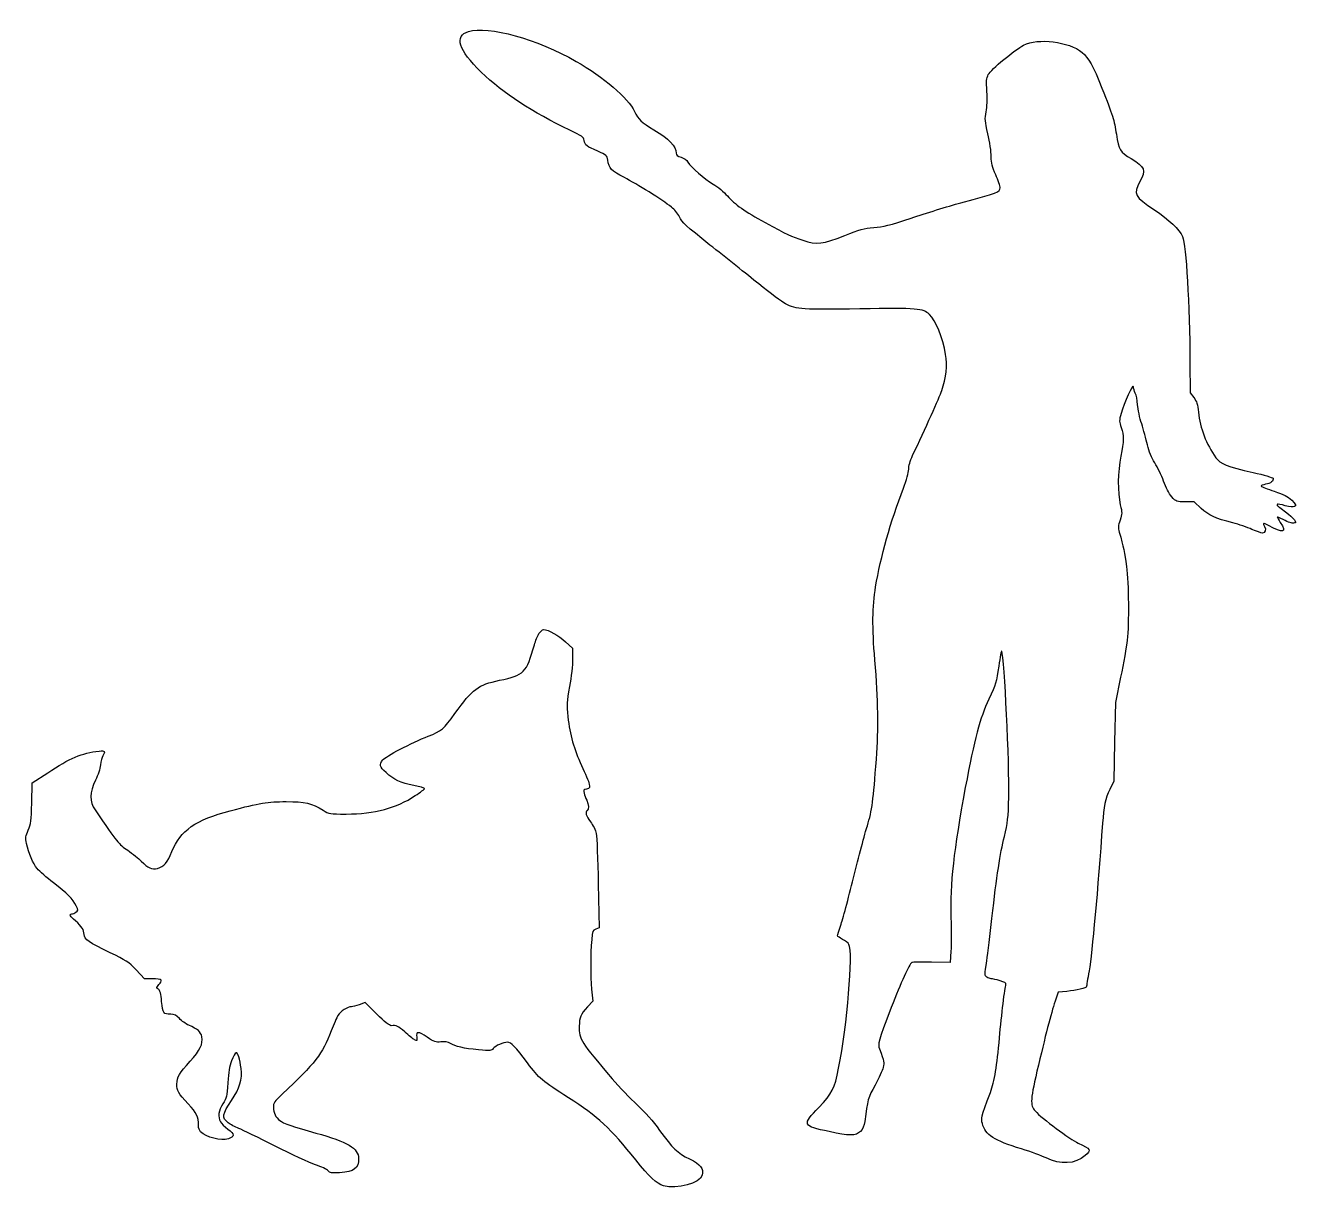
# Model space of a CAD drawing. Header units: centimetres. Extents: x -17.6 to 17.7, y -16.1 to 16.2.
import ezdxf

# ---------------------------------------------------------------- set-up
doc = ezdxf.new("R2010")
doc.units = ezdxf.units.CM
doc.header["$MEASUREMENT"] = 0
doc.layers.add('Layer 1', color=7, linetype='Continuous')

msp = doc.modelspace()

# ---------------------------------------------------------------- linework, layer by layer
at = {"layer": 'Layer 1'}
for points, knots in [([(-5.34106, 16.03375), (-5.74675, 15.91028), (-5.62328, 15.51517), (-4.98828, 14.90133), (-4.98828, 14.90133), (-4.37445, 14.31219), (-3.56659, 13.78302), (-2.52942, 13.28914), (-2.52942, 13.28914), (-2.19075, 13.13039), (-2.14842, 13.09864), (-2.13078, 13.00339), (-2.13078, 13.00339), (-2.10256, 12.86581), (-2.06375, 12.83758), (-1.75331, 12.70353), (-1.75331, 12.70353), (-1.51342, 12.5977), (-1.49931, 12.58711), (-1.47814, 12.46011), (-1.47814, 12.46011), (-1.43933, 12.22375), (-1.38289, 12.16378), (-1.01247, 11.97328), (-1.01247, 11.97328), (-0.66675, 11.79336), (0.0247, 11.35945), (0.29634, 11.15131), (0.29634, 11.15131), (0.37042, 11.09487), (0.4692, 10.97139), (0.51153, 10.87967), (0.51153, 10.87967), (0.57856, 10.7315), (0.69145, 10.6292), (1.36172, 10.10003), (1.36172, 10.10003), (1.78505, 9.76489), (2.39536, 9.27806), (2.71639, 9.017), (2.71639, 9.017), (3.03742, 8.75947), (3.36903, 8.51253), (3.45722, 8.46667), (3.45722, 8.46667), (3.76766, 8.30792), (3.92994, 8.29734), (5.52097, 8.32556), (5.52097, 8.32556), (7.13669, 8.35025), (7.2778, 8.33967), (7.45419, 8.17387), (7.45419, 8.17387), (7.63763, 8.00101), (7.82461, 7.53887), (7.90575, 7.05909), (7.90575, 7.05909), (7.95514, 6.75923), (7.91986, 6.41703), (7.79639, 6.05367), (7.79639, 6.05367), (7.73642, 5.87375), (7.33778, 4.98475), (6.98853, 4.25098), (6.98853, 4.25098), (6.91797, 4.10281), (6.87917, 3.96523), (6.87917, 3.86998), (6.87917, 3.86998), (6.87917, 3.77473), (6.82273, 3.57012), (6.73453, 3.34081), (6.73453, 3.34081), (6.37822, 2.41653), (6.09953, 1.43228), (5.96195, 0.60325), (5.96195, 0.60325), (5.87023, 0.04939), (5.86317, -0.51153), (5.94078, -1.42875), (5.94078, -1.42875), (6.03603, -2.56822), (6.04661, -3.30553), (5.98311, -4.18042), (5.98311, -4.18042), (5.89844, -5.334), (5.86317, -5.59859), (5.73264, -6.0325), (5.73264, -6.0325), (5.66561, -6.24769), (5.49275, -6.90033), (5.34811, -7.47889), (5.34811, -7.47889), (5.20347, -8.06097), (5.04472, -8.65364), (4.9918, -8.79828), (4.9918, -8.79828), (4.94241, -8.94292), (4.90361, -9.07345), (4.90361, -9.09109), (4.90361, -9.09109), (4.90361, -9.1052), (4.96711, -9.15106), (5.04472, -9.18987), (5.04472, -9.18987), (5.1188, -9.22868), (5.19994, -9.29218), (5.22111, -9.32745), (5.22111, -9.32745), (5.34105, -9.55323), (5.17172, -11.58876), (4.93536, -12.76351), (4.93536, -12.76351), (4.81894, -13.34559), (4.75897, -13.46554), (4.38503, -13.85712), (4.38503, -13.85712), (3.91584, -14.34395), (3.92995, -14.37218), (4.67078, -14.53093), (4.67078, -14.53093), (5.2317, -14.6544), (5.40809, -14.65087), (5.53861, -14.52387), (5.53861, -14.52387), (5.60917, -14.44979), (5.64444, -14.3757), (5.65855, -14.2487), (5.65855, -14.2487), (5.73616, -13.64545), (5.7538, -13.58548), (5.9443, -13.23623), (5.9443, -13.23623), (6.05013, -13.04926), (6.15244, -12.82701), (6.17008, -12.74587), (6.17008, -12.74587), (6.20536, -12.60123), (6.20183, -12.59065), (6.06777, -12.23434), (6.06777, -12.23434), (6.01838, -12.09323), (6.03249, -12.04031), (6.39585, -11.08428), (6.39585, -11.08428), (6.66043, -10.39284), (6.89679, -9.87778), (6.96735, -9.83192), (6.96735, -9.83192), (6.98499, -9.81781), (7.23546, -9.81428), (7.51768, -9.82134), (7.51768, -9.82134), (7.51768, -9.82134), (8.03274, -9.83192), (8.03274, -9.83192), (8.03274, -9.83192), (8.03274, -9.83192), (8.05391, -9.52148), (8.05391, -9.52148), (8.05391, -9.52148), (8.06449, -9.35215), (8.06449, -8.93234), (8.05391, -8.59367), (8.05391, -8.59367), (8.02569, -7.6447), (8.12799, -6.71689), (8.45255, -4.97417), (8.45255, -4.97417), (8.70655, -3.61598), (8.85824, -3.03742), (9.10519, -2.51884), (9.10519, -2.51884), (9.30275, -2.09903), (9.32038, -2.04259), (9.38036, -1.60162), (9.38036, -1.60162), (9.41564, -1.34056), (9.45444, -1.15359), (9.46503, -1.18181), (9.46503, -1.18181), (9.53911, -1.36525), (9.68022, -4.3427), (9.65906, -5.23523), (9.65906, -5.23523), (9.64495, -5.81379), (9.62731, -5.94431), (9.53559, -6.33237), (9.53559, -6.33237), (9.41917, -6.81215), (9.32745, -7.40481), (9.18987, -8.60779), (9.18987, -8.60779), (9.14048, -9.03465), (9.07698, -9.56382), (9.04523, -9.78607), (9.04523, -9.78607), (8.98879, -10.17413), (8.98879, -10.19176), (9.05229, -10.23763), (9.05229, -10.23763), (9.08757, -10.26232), (9.14048, -10.28349), (9.17223, -10.28349), (9.17223, -10.28349), (9.20398, -10.28349), (9.31334, -10.30818), (9.41565, -10.33993), (9.41565, -10.33993), (9.54265, -10.37521), (9.59557, -10.40696), (9.58146, -10.44224), (9.58146, -10.44224), (9.54971, -10.53043), (9.45799, -11.28185), (9.40154, -11.92391), (9.40154, -11.92391), (9.33451, -12.7106), (9.26396, -13.12335), (9.14754, -13.44085), (9.14754, -13.44085), (8.88648, -14.16052), (8.88648, -14.15699), (8.92529, -14.30516), (8.92529, -14.30516), (9.00996, -14.62619), (9.24632, -14.77788), (10.01537, -15.01072), (10.01537, -15.01072), (10.27643, -15.09186), (10.57981, -15.20122), (10.6927, -15.26119), (10.6927, -15.26119), (11.08781, -15.45875), (11.50409, -15.43405), (11.78278, -15.19769), (11.78278, -15.19769), (11.95917, -15.046), (11.94153, -15.01072), (11.58522, -14.84844), (11.58522, -14.84844), (11.35591, -14.74613), (10.5798, -14.16405), (10.39283, -13.95591), (10.39283, -13.95591), (10.24466, -13.79363), (10.25525, -13.64547), (10.48102, -12.68238), (10.48102, -12.68238), (10.71033, -11.71577), (10.85849, -11.15838), (10.96433, -10.84794), (10.96433, -10.84794), (10.96433, -10.84794), (11.03136, -10.65391), (11.03136, -10.65391), (11.03136, -10.65391), (11.03136, -10.65391), (11.27478, -10.63274), (11.27478, -10.63274), (11.27478, -10.63274), (11.52172, -10.60805), (11.81806, -10.53749), (11.81806, -10.49868), (11.81806, -10.49868), (11.81806, -10.4881), (11.84981, -10.29054), (11.88862, -10.06476), (11.88862, -10.06476), (11.97329, -9.5497), (12.13204, -7.79287), (12.26256, -5.96195), (12.26256, -5.96195), (12.29431, -5.51392), (12.3437, -5.27403), (12.46364, -5.02709), (12.46364, -5.02709), (12.46364, -5.02709), (12.57653, -4.79778), (12.57653, -4.79778), (12.57653, -4.79778), (12.57653, -4.79778), (12.5977, -3.70417), (12.5977, -3.70417), (12.5977, -3.70417), (12.5977, -3.70417), (12.61887, -2.61056), (12.61887, -2.61056), (12.61887, -2.61056), (12.61887, -2.61056), (12.76351, -1.905), (12.76351, -1.905), (12.76351, -1.905), (12.84465, -1.51694), (12.92579, -1.05481), (12.94695, -0.88194), (12.94695, -0.88194), (12.99987, -0.40569), (12.98928, 0.69145), (12.92931, 1.17123), (12.92931, 1.17123), (12.87992, 1.55576), (12.84464, 1.71804), (12.72823, 2.12373), (12.72823, 2.12373), (12.69295, 2.2472), (12.69648, 2.30012), (12.7494, 2.45887), (12.7494, 2.45887), (12.80937, 2.63526), (12.80937, 2.65995), (12.75646, 2.88573), (12.75646, 2.88573), (12.67532, 3.2244), (12.68238, 3.80648), (12.77057, 4.23334), (12.77057, 4.23334), (12.85876, 4.65315), (12.85876, 4.80837), (12.78115, 5.03062), (12.78115, 5.03062), (12.72118, 5.1929), (12.72118, 5.21759), (12.77762, 5.4222), (12.77762, 5.4222), (12.8517, 5.70089), (13.11981, 6.27592), (13.11981, 6.16303), (13.11981, 6.16303), (13.12334, 6.11717), (13.1445, 6.03956), (13.17273, 5.98664), (13.17273, 5.98664), (13.19742, 5.93372), (13.22917, 5.78908), (13.23623, 5.66208), (13.23623, 5.66208), (13.24681, 5.53508), (13.2962, 5.29519), (13.34912, 5.13291), (13.34912, 5.13291), (13.39851, 4.9671), (13.46906, 4.70605), (13.50787, 4.5473), (13.50787, 4.5473), (13.55373, 4.3568), (13.62076, 4.19099), (13.71601, 4.04636), (13.71601, 4.04636), (13.79362, 3.92642), (13.89945, 3.70064), (13.9559, 3.54189), (13.9559, 3.54189), (14.0194, 3.35845), (14.10054, 3.20322), (14.18521, 3.10797), (14.18521, 3.10797), (14.31221, 2.96333), (14.31574, 2.96333), (14.56268, 2.96333), (14.56268, 2.96333), (14.56268, 2.96333), (14.80962, 2.96333), (14.80962, 2.96333), (14.80962, 2.96333), (14.80962, 2.96333), (15.00012, 2.78341), (15.00012, 2.78341), (15.00012, 2.78341), (15.20473, 2.58938), (15.38818, 2.50472), (15.88206, 2.38124), (15.88206, 2.38124), (16.04434, 2.33891), (16.2807, 2.25777), (16.41123, 2.20132), (16.41123, 2.20132), (16.53823, 2.14488), (16.67229, 2.09901), (16.70051, 2.09901), (16.70051, 2.09901), (16.78165, 2.09901), (16.8134, 2.20132), (16.76048, 2.28245), (16.76048, 2.28245), (16.69698, 2.38123), (16.7252, 2.38828), (16.86631, 2.31067), (16.86631, 2.31067), (17.272, 2.07431), (17.39548, 2.10606), (17.19792, 2.39534), (17.19792, 2.39534), (17.14853, 2.4659), (17.10973, 2.53292), (17.10973, 2.54351), (17.10973, 2.54351), (17.10973, 2.55057), (17.18381, 2.51882), (17.27906, 2.47295), (17.27906, 2.47295), (17.44134, 2.38828), (17.50484, 2.36712), (17.59656, 2.3777), (17.59656, 2.3777), (17.6777, 2.38476), (17.57892, 2.51176), (17.34609, 2.68462), (17.34609, 2.68462), (17.22615, 2.77634), (17.12031, 2.85748), (17.11326, 2.86454), (17.11326, 2.86454), (17.1062, 2.8716), (17.1062, 2.88571), (17.11679, 2.89629), (17.11679, 2.89629), (17.12737, 2.90687), (17.22615, 2.88923), (17.33551, 2.85748), (17.33551, 2.85748), (17.46957, 2.81867), (17.5507, 2.81162), (17.59304, 2.83279), (17.59304, 2.83279), (17.64596, 2.86454), (17.6389, 2.88571), (17.51543, 3.00918), (17.51543, 3.00918), (17.40254, 3.11854), (17.30024, 3.17146), (17.03212, 3.25965), (17.03212, 3.25965), (16.84162, 3.32315), (16.67934, 3.38665), (16.66876, 3.40429), (16.66876, 3.40429), (16.6617, 3.4184), (16.71462, 3.43957), (16.7887, 3.45368), (16.7887, 3.45368), (16.92981, 3.47485), (17.02153, 3.54893), (16.99684, 3.61949), (16.99684, 3.61949), (16.98978, 3.64418), (16.73931, 3.71474), (16.44298, 3.78177), (16.44298, 3.78177), (15.70567, 3.94758), (15.5434, 4.01108), (15.40934, 4.19099), (15.40934, 4.19099), (15.14476, 4.55788), (14.96837, 5.02002), (14.92603, 5.45746), (14.92603, 5.45746), (14.90134, 5.67971), (14.88017, 5.75379), (14.7955, 5.86315), (14.7955, 5.86315), (14.7955, 5.86315), (14.69672, 5.99368), (14.69672, 5.99368), (14.69672, 5.99368), (14.69672, 5.99368), (14.68966, 6.82624), (14.68966, 6.82624), (14.68966, 6.82624), (14.6826, 8.44902), (14.58383, 10.09296), (14.48152, 10.33638), (14.48152, 10.33638), (14.40038, 10.53041), (14.10758, 10.8091), (13.70541, 11.07369), (13.70541, 11.07369), (13.14449, 11.44411), (13.10569, 11.51819), (13.29972, 11.86038), (13.29972, 11.86038), (13.47611, 12.17435), (13.4373, 12.27666), (13.0563, 12.49891), (13.0563, 12.49891), (12.74586, 12.67883), (12.71058, 12.7388), (12.64708, 13.17624), (12.64708, 13.17624), (12.58711, 13.5643), (12.54125, 13.70893), (12.24491, 14.46035), (12.24491, 14.46035), (12.00502, 15.06713), (11.86744, 15.31054), (11.6981, 15.45166), (11.6981, 15.45166), (11.32768, 15.75152), (10.47043, 15.85735), (10.07179, 15.65274), (10.07179, 15.65274), (9.83543, 15.5328), (9.1581, 14.96835), (9.09107, 14.8343), (9.09107, 14.8343), (9.03815, 14.72847), (9.0311, 14.65791), (9.05226, 14.36511), (9.05226, 14.36511), (9.06637, 14.14639), (9.05932, 13.94178), (9.03109, 13.80067), (9.03109, 13.80067), (8.99228, 13.59959), (8.99581, 13.54667), (9.08048, 13.18684), (9.08048, 13.18684), (9.12987, 12.97165), (9.1722, 12.6859), (9.1722, 12.55537), (9.1722, 12.55537), (9.1722, 12.36134), (9.19337, 12.27315), (9.29567, 12.04737), (9.29567, 12.04737), (9.3627, 11.89568), (9.41914, 11.7334), (9.41914, 11.68401), (9.41914, 11.68401), (9.41914, 11.57818), (9.35564, 11.55348), (8.32553, 11.27126), (8.32553, 11.27126), (7.9657, 11.17248), (7.34834, 10.98198), (6.9497, 10.84793), (6.9497, 10.84793), (6.36056, 10.65037), (6.16653, 10.60099), (5.90901, 10.58335), (5.90901, 10.58335), (5.6409, 10.56218), (5.51743, 10.53043), (5.10468, 10.36463), (5.10468, 10.36463), (4.48379, 10.11769), (4.3321, 10.10005), (3.94404, 10.23057), (3.94404, 10.23057), (3.61243, 10.33993), (3.5066, 10.38932), (2.89276, 10.72446), (2.89276, 10.72446), (2.32832, 11.03138), (2.05668, 11.2254), (1.84501, 11.46529), (1.84501, 11.46529), (1.75329, 11.57112), (1.57337, 11.71929), (1.4499, 11.78985), (1.4499, 11.78985), (1.19943, 11.93802), (0.84312, 12.24846), (0.7514, 12.40016), (0.7514, 12.40016), (0.71612, 12.46013), (0.64204, 12.51305), (0.5609, 12.53774), (0.5609, 12.53774), (0.45859, 12.56949), (0.42332, 12.59771), (0.42332, 12.65063), (0.42332, 12.65063), (0.42332, 12.84113), (0.21871, 13.05985), (-0.19404, 13.29974), (-0.19404, 13.29974), (-0.55387, 13.50788), (-0.6209, 13.57491), (-0.73379, 13.81127), (-0.73379, 13.81127), (-0.90312, 14.17463), (-1.60162, 14.77435), (-2.35304, 15.20121), (-2.35304, 15.20121), (-3.43607, 15.8221), (-4.78721, 16.19957), (-5.34107, 16.03377), (-5.34107, 16.03377), (-5.34107, 16.03377), (-5.34106, 16.03375), (-5.34106, 16.03375)], [0, 0, 0, 0, 0.00671141, 0.00671141, 0.00671141, 0.00671141, 0.01342282, 0.01342282, 0.01342282, 0.01342282, 0.02013423, 0.02013423, 0.02013423, 0.02013423, 0.02684564, 0.02684564, 0.02684564, 0.02684564, 0.03355705, 0.03355705, 0.03355705, 0.03355705, 0.04026846, 0.04026846, 0.04026846, 0.04026846, 0.04697987, 0.04697987, 0.04697987, 0.04697987, 0.05369128, 0.05369128, 0.05369128, 0.05369128, 0.06040268, 0.06040268, 0.06040268, 0.06040268, 0.06711409, 0.06711409, 0.06711409, 0.06711409, 0.0738255, 0.0738255, 0.0738255, 0.0738255, 0.08053691, 0.08053691, 0.08053691, 0.08053691, 0.08724832, 0.08724832, 0.08724832, 0.08724832, 0.09395973, 0.09395973, 0.09395973, 0.09395973, 0.10067114, 0.10067114, 0.10067114, 0.10067114, 0.10738255, 0.10738255, 0.10738255, 0.10738255, 0.11409396, 0.11409396, 0.11409396, 0.11409396, 0.12080537, 0.12080537, 0.12080537, 0.12080537, 0.12751678, 0.12751678, 0.12751678, 0.12751678, 0.13422819, 0.13422819, 0.13422819, 0.13422819, 0.1409396, 0.1409396, 0.1409396, 0.1409396, 0.14765101, 0.14765101, 0.14765101, 0.14765101, 0.15436242, 0.15436242, 0.15436242, 0.15436242, 0.16107383, 0.16107383, 0.16107383, 0.16107383, 0.16778523, 0.16778523, 0.16778523, 0.16778523, 0.17449664, 0.17449664, 0.17449664, 0.17449664, 0.18120805, 0.18120805, 0.18120805, 0.18120805, 0.18791946, 0.18791946, 0.18791946, 0.18791946, 0.19463087, 0.19463087, 0.19463087, 0.19463087, 0.20134228, 0.20134228, 0.20134228, 0.20134228, 0.20805369, 0.20805369, 0.20805369, 0.20805369, 0.2147651, 0.2147651, 0.2147651, 0.2147651, 0.22147651, 0.22147651, 0.22147651, 0.22147651, 0.22818792, 0.22818792, 0.22818792, 0.22818792, 0.23489933, 0.23489933, 0.23489933, 0.23489933, 0.24161074, 0.24161074, 0.24161074, 0.24161074, 0.24832215, 0.24832215, 0.24832215, 0.24832215, 0.25503356, 0.25503356, 0.25503356, 0.25503356, 0.26174497, 0.26174497, 0.26174497, 0.26174497, 0.26845638, 0.26845638, 0.26845638, 0.26845638, 0.27516779, 0.27516779, 0.27516779, 0.27516779, 0.28187919, 0.28187919, 0.28187919, 0.28187919, 0.2885906, 0.2885906, 0.2885906, 0.2885906, 0.29530201, 0.29530201, 0.29530201, 0.29530201, 0.30201342, 0.30201342, 0.30201342, 0.30201342, 0.30872483, 0.30872483, 0.30872483, 0.30872483, 0.31543624, 0.31543624, 0.31543624, 0.31543624, 0.32214765, 0.32214765, 0.32214765, 0.32214765, 0.32885906, 0.32885906, 0.32885906, 0.32885906, 0.33557047, 0.33557047, 0.33557047, 0.33557047, 0.34228188, 0.34228188, 0.34228188, 0.34228188, 0.34899329, 0.34899329, 0.34899329, 0.34899329, 0.3557047, 0.3557047, 0.3557047, 0.3557047, 0.36241611, 0.36241611, 0.36241611, 0.36241611, 0.36912752, 0.36912752, 0.36912752, 0.36912752, 0.37583893, 0.37583893, 0.37583893, 0.37583893, 0.38255034, 0.38255034, 0.38255034, 0.38255034, 0.38926174, 0.38926174, 0.38926174, 0.38926174, 0.39597315, 0.39597315, 0.39597315, 0.39597315, 0.40268456, 0.40268456, 0.40268456, 0.40268456, 0.40939597, 0.40939597, 0.40939597, 0.40939597, 0.41610738, 0.41610738, 0.41610738, 0.41610738, 0.42281879, 0.42281879, 0.42281879, 0.42281879, 0.4295302, 0.4295302, 0.4295302, 0.4295302, 0.43624161, 0.43624161, 0.43624161, 0.43624161, 0.44295302, 0.44295302, 0.44295302, 0.44295302, 0.44966443, 0.44966443, 0.44966443, 0.44966443, 0.45637584, 0.45637584, 0.45637584, 0.45637584, 0.46308725, 0.46308725, 0.46308725, 0.46308725, 0.46979866, 0.46979866, 0.46979866, 0.46979866, 0.47651007, 0.47651007, 0.47651007, 0.47651007, 0.48322148, 0.48322148, 0.48322148, 0.48322148, 0.48993289, 0.48993289, 0.48993289, 0.48993289, 0.4966443, 0.4966443, 0.4966443, 0.4966443, 0.5033557, 0.5033557, 0.5033557, 0.5033557, 0.51006711, 0.51006711, 0.51006711, 0.51006711, 0.51677852, 0.51677852, 0.51677852, 0.51677852, 0.52348993, 0.52348993, 0.52348993, 0.52348993, 0.53020134, 0.53020134, 0.53020134, 0.53020134, 0.53691275, 0.53691275, 0.53691275, 0.53691275, 0.54362416, 0.54362416, 0.54362416, 0.54362416, 0.55033557, 0.55033557, 0.55033557, 0.55033557, 0.55704698, 0.55704698, 0.55704698, 0.55704698, 0.56375839, 0.56375839, 0.56375839, 0.56375839, 0.5704698, 0.5704698, 0.5704698, 0.5704698, 0.57718121, 0.57718121, 0.57718121, 0.57718121, 0.58389262, 0.58389262, 0.58389262, 0.58389262, 0.59060403, 0.59060403, 0.59060403, 0.59060403, 0.59731544, 0.59731544, 0.59731544, 0.59731544, 0.60402685, 0.60402685, 0.60402685, 0.60402685, 0.61073826, 0.61073826, 0.61073826, 0.61073826, 0.61744966, 0.61744966, 0.61744966, 0.61744966, 0.62416107, 0.62416107, 0.62416107, 0.62416107, 0.63087248, 0.63087248, 0.63087248, 0.63087248, 0.63758389, 0.63758389, 0.63758389, 0.63758389, 0.6442953, 0.6442953, 0.6442953, 0.6442953, 0.65100671, 0.65100671, 0.65100671, 0.65100671, 0.65771812, 0.65771812, 0.65771812, 0.65771812, 0.66442953, 0.66442953, 0.66442953, 0.66442953, 0.67114094, 0.67114094, 0.67114094, 0.67114094, 0.67785235, 0.67785235, 0.67785235, 0.67785235, 0.68456376, 0.68456376, 0.68456376, 0.68456376, 0.69127517, 0.69127517, 0.69127517, 0.69127517, 0.69798658, 0.69798658, 0.69798658, 0.69798658, 0.70469799, 0.70469799, 0.70469799, 0.70469799, 0.7114094, 0.7114094, 0.7114094, 0.7114094, 0.71812081, 0.71812081, 0.71812081, 0.71812081, 0.72483221, 0.72483221, 0.72483221, 0.72483221, 0.73154362, 0.73154362, 0.73154362, 0.73154362, 0.73825503, 0.73825503, 0.73825503, 0.73825503, 0.74496644, 0.74496644, 0.74496644, 0.74496644, 0.75167785, 0.75167785, 0.75167785, 0.75167785, 0.75838926, 0.75838926, 0.75838926, 0.75838926, 0.76510067, 0.76510067, 0.76510067, 0.76510067, 0.77181208, 0.77181208, 0.77181208, 0.77181208, 0.77852349, 0.77852349, 0.77852349, 0.77852349, 0.7852349, 0.7852349, 0.7852349, 0.7852349, 0.79194631, 0.79194631, 0.79194631, 0.79194631, 0.79865772, 0.79865772, 0.79865772, 0.79865772, 0.80536913, 0.80536913, 0.80536913, 0.80536913, 0.81208054, 0.81208054, 0.81208054, 0.81208054, 0.81879195, 0.81879195, 0.81879195, 0.81879195, 0.82550336, 0.82550336, 0.82550336, 0.82550336, 0.83221477, 0.83221477, 0.83221477, 0.83221477, 0.83892617, 0.83892617, 0.83892617, 0.83892617, 0.84563758, 0.84563758, 0.84563758, 0.84563758, 0.85234899, 0.85234899, 0.85234899, 0.85234899, 0.8590604, 0.8590604, 0.8590604, 0.8590604, 0.86577181, 0.86577181, 0.86577181, 0.86577181, 0.87248322, 0.87248322, 0.87248322, 0.87248322, 0.87919463, 0.87919463, 0.87919463, 0.87919463, 0.88590604, 0.88590604, 0.88590604, 0.88590604, 0.89261745, 0.89261745, 0.89261745, 0.89261745, 0.89932886, 0.89932886, 0.89932886, 0.89932886, 0.90604027, 0.90604027, 0.90604027, 0.90604027, 0.91275168, 0.91275168, 0.91275168, 0.91275168, 0.91946309, 0.91946309, 0.91946309, 0.91946309, 0.9261745, 0.9261745, 0.9261745, 0.9261745, 0.93288591, 0.93288591, 0.93288591, 0.93288591, 0.93959732, 0.93959732, 0.93959732, 0.93959732, 0.94630872, 0.94630872, 0.94630872, 0.94630872, 0.95302013, 0.95302013, 0.95302013, 0.95302013, 0.95973154, 0.95973154, 0.95973154, 0.95973154, 0.96644295, 0.96644295, 0.96644295, 0.96644295, 0.97315436, 0.97315436, 0.97315436, 0.97315436, 0.97986577, 0.97986577, 0.97986577, 0.97986577, 0.98657718, 0.98657718, 0.98657718, 0.98657718, 1, 1, 1, 1]), ([(-3.38667, -0.69497), (-3.42548, -0.75847), (-3.48192, -0.89958), (-3.51367, -1.00541), (-3.51367, -1.00541), (-3.73592, -1.78858), (-3.79589, -1.84855), (-4.48028, -1.99319), (-4.48028, -1.99319), (-5.08706, -2.12019), (-5.22464, -2.22602), (-5.72206, -2.91747), (-5.72206, -2.91747), (-6.02545, -3.34433), (-6.09248, -3.40078), (-6.45937, -3.54541), (-6.45937, -3.54541), (-6.92856, -3.72885), (-7.64823, -4.10633), (-7.72584, -4.2051), (-7.72584, -4.2051), (-7.82815, -4.33563), (-7.81403, -4.38854), (-7.63412, -4.55435), (-7.63412, -4.55435), (-7.42245, -4.75191), (-7.2249, -4.84716), (-6.86154, -4.91771), (-6.86154, -4.91771), (-6.69573, -4.94946), (-6.56168, -4.98474), (-6.56168, -4.99885), (-6.56168, -4.99885), (-6.56168, -5.01296), (-6.6781, -5.10116), (-6.82274, -5.19641), (-6.82274, -5.19641), (-7.34485, -5.54566), (-7.94457, -5.70441), (-8.74185, -5.70794), (-8.74185, -5.70794), (-9.20046, -5.70794), (-9.21104, -5.70441), (-9.38038, -5.60211), (-9.38038, -5.60211), (-9.69435, -5.40455), (-9.88132, -5.36222), (-10.40696, -5.36222), (-10.40696, -5.36222), (-10.92202, -5.36222), (-11.13368, -5.3975), (-11.95918, -5.61622), (-11.95918, -5.61622), (-12.91521, -5.86669), (-13.3456, -6.16655), (-13.57843, -6.74864), (-13.57843, -6.74864), (-13.70543, -7.06261), (-13.79362, -7.16492), (-13.9806, -7.21783), (-13.9806, -7.21783), (-14.13582, -7.26016), (-14.24518, -7.21077), (-14.42863, -7.02027), (-14.42863, -7.02027), (-14.49566, -6.94971), (-14.66499, -6.81213), (-14.8061, -6.71335), (-14.8061, -6.71335), (-15.06363, -6.53696), (-15.07774, -6.51932), (-15.71274, -5.59152), (-15.71274, -5.59152), (-15.87149, -5.36221), (-15.86796, -5.10116), (-15.70216, -4.76602), (-15.70216, -4.76602), (-15.6316, -4.62491), (-15.57516, -4.45205), (-15.56458, -4.34269), (-15.56458, -4.34269), (-15.554, -4.24391), (-15.52577, -4.13102), (-15.50108, -4.09222), (-15.50108, -4.09222), (-15.41641, -3.97228), (-15.44111, -3.94053), (-15.59986, -3.95816), (-15.59986, -3.95816), (-16.08317, -4.0146), (-16.41125, -4.15219), (-17.02508, -4.56141), (-17.02508, -4.56141), (-17.02508, -4.56141), (-17.45547, -4.84363), (-17.45547, -4.84363), (-17.45547, -4.84363), (-17.45547, -4.84363), (-17.46958, -5.40455), (-17.46958, -5.40455), (-17.46958, -5.40455), (-17.48016, -5.89844), (-17.49427, -5.98311), (-17.56836, -6.15244), (-17.56836, -6.15244), (-17.64244, -6.32177), (-17.64597, -6.36058), (-17.61422, -6.52286), (-17.61422, -6.52286), (-17.55425, -6.80508), (-17.43783, -7.08025), (-17.31789, -7.22489), (-17.31789, -7.22489), (-17.25792, -7.29897), (-17.05331, -7.47536), (-16.86633, -7.61647), (-16.86633, -7.61647), (-16.49591, -7.89869), (-16.32658, -8.07155), (-16.23486, -8.26205), (-16.23486, -8.26205), (-16.17842, -8.37847), (-16.17842, -8.38905), (-16.24544, -8.43491), (-16.24544, -8.43491), (-16.28072, -8.46313), (-16.33363, -8.4843), (-16.35833, -8.4843), (-16.35833, -8.4843), (-16.43947, -8.4843), (-16.40772, -8.5478), (-16.25602, -8.67833), (-16.25602, -8.67833), (-16.07963, -8.8265), (-16.01966, -8.92527), (-16.01613, -9.0558), (-16.01613, -9.0558), (-16.01613, -9.18633), (-15.87855, -9.28158), (-15.29646, -9.56027), (-15.29646, -9.56027), (-14.85549, -9.76841), (-14.78493, -9.81427), (-14.57327, -10.03652), (-14.57327, -10.03652), (-14.57327, -10.03652), (-14.34044, -10.28346), (-14.34044, -10.28346), (-14.34044, -10.28346), (-14.34044, -10.28346), (-14.12172, -10.28346), (-14.12172, -10.28346), (-14.12172, -10.28346), (-14.00178, -10.28346), (-13.89241, -10.3011), (-13.88183, -10.32227), (-13.88183, -10.32227), (-13.86772, -10.34344), (-13.89241, -10.39635), (-13.93827, -10.44574), (-13.93827, -10.44574), (-14.01588, -10.52688), (-14.01588, -10.53393), (-13.95238, -10.57627), (-13.95238, -10.57627), (-13.90652, -10.61155), (-13.88535, -10.69621), (-13.86419, -10.91494), (-13.86419, -10.91494), (-13.83597, -11.2395), (-13.8148, -11.27125), (-13.61019, -11.27125), (-13.61019, -11.27125), (-13.50436, -11.27125), (-13.45497, -11.29594), (-13.3703, -11.39119), (-13.3703, -11.39119), (-13.31033, -11.45469), (-13.19391, -11.53936), (-13.11277, -11.57463), (-13.11277, -11.57463), (-12.85877, -11.68399), (-12.7741, -11.75807), (-12.74941, -11.89213), (-12.74941, -11.89213), (-12.7106, -12.09674), (-12.79527, -12.27313), (-13.07397, -12.57652), (-13.07397, -12.57652), (-13.37736, -12.9046), (-13.44086, -13.01749), (-13.44086, -13.21152), (-13.44086, -13.21152), (-13.44086, -13.40202), (-13.40558, -13.46199), (-13.12336, -13.76185), (-13.12336, -13.76185), (-12.887, -14.01232), (-12.84114, -14.10757), (-12.84114, -14.36157), (-12.84114, -14.36157), (-12.84114, -14.42507), (-12.81645, -14.50268), (-12.7847, -14.53443), (-12.7847, -14.53443), (-12.62595, -14.68965), (-12.2132, -14.79549), (-12.01212, -14.72846), (-12.01212, -14.72846), (-11.8322, -14.66849), (-11.83573, -14.60499), (-12.0227, -14.46035), (-12.0227, -14.46035), (-12.11442, -14.39332), (-12.20614, -14.3016), (-12.23084, -14.25927), (-12.23084, -14.25927), (-12.30845, -14.11816), (-12.28376, -13.94177), (-12.16381, -13.7548), (-12.16381, -13.7548), (-12.05445, -13.59252), (-12.04739, -13.56077), (-12.02623, -13.17624), (-12.02623, -13.17624), (-12.00859, -12.8658), (-11.9839, -12.72116), (-11.9204, -12.56241), (-11.9204, -12.56241), (-11.87454, -12.44599), (-11.81809, -12.34722), (-11.79693, -12.34016), (-11.79693, -12.34016), (-11.7546, -12.32605), (-11.6911, -12.52008), (-11.65582, -12.77408), (-11.65582, -12.77408), (-11.61701, -13.07394), (-11.6911, -13.31736), (-11.92746, -13.66661), (-11.92746, -13.66661), (-12.17793, -14.03703), (-12.19557, -14.14992), (-12.01918, -14.28397), (-12.01918, -14.28397), (-11.95921, -14.32983), (-11.82162, -14.40391), (-11.72285, -14.44272), (-11.72285, -14.44272), (-11.62054, -14.48153), (-11.16546, -14.70378), (-10.71391, -14.93308), (-10.71391, -14.93308), (-10.26235, -15.16591), (-9.75788, -15.39875), (-9.59208, -15.45166), (-9.59208, -15.45166), (-9.4298, -15.50458), (-9.27105, -15.57866), (-9.2393, -15.62099), (-9.2393, -15.62099), (-9.18638, -15.68449), (-9.15463, -15.68802), (-8.9218, -15.67038), (-8.9218, -15.67038), (-8.51258, -15.64216), (-8.39616, -15.55396), (-8.39616, -15.27527), (-8.39616, -15.27527), (-8.39616, -14.99305), (-8.7066, -14.8096), (-9.57797, -14.56971), (-9.57797, -14.56971), (-10.19533, -14.40038), (-10.49519, -14.29807), (-10.58339, -14.22399), (-10.58339, -14.22399), (-10.69628, -14.1358), (-10.75978, -14.00174), (-10.75978, -13.86063), (-10.75978, -13.86063), (-10.75978, -13.72305), (-10.74214, -13.69482), (-10.51989, -13.49021), (-10.51989, -13.49021), (-9.59208, -12.62238), (-9.40158, -12.38249), (-9.15464, -11.73338), (-9.15464, -11.73338), (-9.08761, -11.55346), (-9.00295, -11.35591), (-8.96767, -11.29946), (-8.96767, -11.29946), (-8.9077, -11.19363), (-8.69603, -11.05957), (-8.59373, -11.05957), (-8.59373, -11.05957), (-8.56198, -11.05957), (-8.46673, -11.03488), (-8.37501, -11.00313), (-8.37501, -11.00313), (-8.37501, -11.00313), (-8.21273, -10.94669), (-8.21273, -10.94669), (-8.21273, -10.94669), (-8.21273, -10.94669), (-7.88465, -11.27125), (-7.88465, -11.27125), (-7.88465, -11.27125), (-7.68357, -11.46528), (-7.52834, -11.59228), (-7.48954, -11.58875), (-7.48954, -11.58875), (-7.3449, -11.57111), (-7.29551, -11.59581), (-7.11207, -11.76161), (-7.11207, -11.76161), (-7.00624, -11.85686), (-6.88276, -11.95564), (-6.84043, -11.9768), (-6.84043, -11.9768), (-6.76987, -12.01561), (-6.76635, -12.01208), (-6.78046, -11.90624), (-6.78046, -11.90624), (-6.80515, -11.74043), (-6.73813, -11.74043), (-6.48765, -11.90624), (-6.48765, -11.90624), (-6.29362, -12.0403), (-6.25482, -12.05441), (-6.11371, -12.03677), (-6.11371, -12.03677), (-5.99729, -12.02619), (-5.92321, -12.03677), (-5.84207, -12.08263), (-5.84207, -12.08263), (-5.69743, -12.17082), (-5.48929, -12.21669), (-5.06243, -12.25902), (-5.06243, -12.25902), (-4.73435, -12.29077), (-4.70612, -12.28724), (-4.65674, -12.22374), (-4.65674, -12.22374), (-4.59324, -12.1426), (-4.37805, -12.04735), (-4.2581, -12.04735), (-4.2581, -12.04735), (-4.15932, -12.04735), (-4.04643, -12.16377), (-3.70424, -12.62238), (-3.70424, -12.62238), (-3.38321, -13.0563), (-3.29502, -13.12685), (-2.56477, -13.59252), (-2.56477, -13.59252), (-1.75338, -14.10758), (-1.39002, -14.44271), (-0.69858, -15.3176), (-0.69858, -15.3176), (-0.33522, -15.77268), (-0.11297, -15.98435), (0.06695, -16.03374), (0.06695, -16.03374), (0.44442, -16.13957), (1.08648, -15.96318), (1.14292, -15.73741), (1.14292, -15.73741), (1.18878, -15.55044), (1.10411, -15.44108), (0.7972, -15.28938), (0.7972, -15.28938), (0.44795, -15.11652), (0.32448, -15.0001), (-0.03536, -14.49563), (-0.03536, -14.49563), (-0.22233, -14.23105), (-0.434, -13.99469), (-0.65625, -13.78655), (-0.65625, -13.78655), (-0.84322, -13.61722), (-1.15719, -13.28913), (-1.35475, -13.05983), (-1.35475, -13.05983), (-2.22611, -12.03677), (-2.2755, -11.96269), (-2.26844, -11.60286), (-2.26844, -11.60286), (-2.26491, -11.35592), (-2.23316, -11.2783), (-2.03561, -11.06311), (-2.03561, -11.06311), (-2.03561, -11.06311), (-1.8945, -10.90789), (-1.8945, -10.90789), (-1.8945, -10.90789), (-1.8945, -10.90789), (-1.92625, -10.56922), (-1.92625, -10.56922), (-1.92625, -10.56922), (-1.96153, -10.20233), (-1.958, -9.60614), (-1.92272, -9.19691), (-1.92272, -9.19691), (-1.90155, -8.96408), (-1.89097, -8.93585), (-1.80983, -8.9041), (-1.80983, -8.9041), (-1.80983, -8.9041), (-1.71811, -8.86882), (-1.71811, -8.86882), (-1.71811, -8.86882), (-1.71811, -8.86882), (-1.73928, -7.64468), (-1.73928, -7.64468), (-1.73928, -7.64468), (-1.75339, -6.97087), (-1.77809, -6.34646), (-1.79572, -6.25121), (-1.79572, -6.25121), (-1.81689, -6.15596), (-1.88744, -6.01485), (-1.958, -5.9196), (-1.958, -5.9196), (-2.08147, -5.75732), (-2.11322, -5.65149), (-2.04619, -5.60916), (-2.04619, -5.60916), (-1.9968, -5.57741), (-2.00386, -5.44335), (-2.0603, -5.32341), (-2.0603, -5.32341), (-2.08852, -5.26697), (-2.1238, -5.17877), (-2.13438, -5.12938), (-2.13438, -5.12938), (-2.15555, -5.04824), (-2.14496, -5.03413), (-2.06382, -5.01296), (-2.06382, -5.01296), (-1.97563, -4.99179), (-1.96857, -4.97768), (-1.98974, -4.87538), (-1.98974, -4.87538), (-2.00385, -4.81188), (-2.0991, -4.57905), (-2.20493, -4.3568), (-2.20493, -4.3568), (-2.42012, -3.89466), (-2.52596, -3.52777), (-2.5824, -2.99861), (-2.5824, -2.99861), (-2.62121, -2.66347), (-2.61768, -2.59997), (-2.53654, -2.16253), (-2.53654, -2.16253), (-2.49068, -1.905), (-2.45187, -1.55928), (-2.45187, -1.397), (-2.45187, -1.397), (-2.45187, -1.397), (-2.45187, -1.10419), (-2.45187, -1.10419), (-2.45187, -1.10419), (-2.45187, -1.10419), (-2.6459, -0.92427), (-2.6459, -0.92427), (-2.6459, -0.92427), (-2.8364, -0.75141), (-3.13273, -0.58208), (-3.25621, -0.58208), (-3.25621, -0.58208), (-3.28796, -0.58208), (-3.34793, -0.635), (-3.38674, -0.69497), (-3.38674, -0.69497), (-3.38674, -0.69497), (-3.38667, -0.69497), (-3.38667, -0.69497)], [0, 0, 0, 0, 0.00826446, 0.00826446, 0.00826446, 0.00826446, 0.01652893, 0.01652893, 0.01652893, 0.01652893, 0.02479339, 0.02479339, 0.02479339, 0.02479339, 0.03305785, 0.03305785, 0.03305785, 0.03305785, 0.04132231, 0.04132231, 0.04132231, 0.04132231, 0.04958678, 0.04958678, 0.04958678, 0.04958678, 0.05785124, 0.05785124, 0.05785124, 0.05785124, 0.0661157, 0.0661157, 0.0661157, 0.0661157, 0.07438017, 0.07438017, 0.07438017, 0.07438017, 0.08264463, 0.08264463, 0.08264463, 0.08264463, 0.09090909, 0.09090909, 0.09090909, 0.09090909, 0.09917355, 0.09917355, 0.09917355, 0.09917355, 0.10743802, 0.10743802, 0.10743802, 0.10743802, 0.11570248, 0.11570248, 0.11570248, 0.11570248, 0.12396694, 0.12396694, 0.12396694, 0.12396694, 0.1322314, 0.1322314, 0.1322314, 0.1322314, 0.14049587, 0.14049587, 0.14049587, 0.14049587, 0.14876033, 0.14876033, 0.14876033, 0.14876033, 0.15702479, 0.15702479, 0.15702479, 0.15702479, 0.16528926, 0.16528926, 0.16528926, 0.16528926, 0.17355372, 0.17355372, 0.17355372, 0.17355372, 0.18181818, 0.18181818, 0.18181818, 0.18181818, 0.19008264, 0.19008264, 0.19008264, 0.19008264, 0.19834711, 0.19834711, 0.19834711, 0.19834711, 0.20661157, 0.20661157, 0.20661157, 0.20661157, 0.21487603, 0.21487603, 0.21487603, 0.21487603, 0.2231405, 0.2231405, 0.2231405, 0.2231405, 0.23140496, 0.23140496, 0.23140496, 0.23140496, 0.23966942, 0.23966942, 0.23966942, 0.23966942, 0.24793388, 0.24793388, 0.24793388, 0.24793388, 0.25619835, 0.25619835, 0.25619835, 0.25619835, 0.26446281, 0.26446281, 0.26446281, 0.26446281, 0.27272727, 0.27272727, 0.27272727, 0.27272727, 0.28099174, 0.28099174, 0.28099174, 0.28099174, 0.2892562, 0.2892562, 0.2892562, 0.2892562, 0.29752066, 0.29752066, 0.29752066, 0.29752066, 0.30578512, 0.30578512, 0.30578512, 0.30578512, 0.31404959, 0.31404959, 0.31404959, 0.31404959, 0.32231405, 0.32231405, 0.32231405, 0.32231405, 0.33057851, 0.33057851, 0.33057851, 0.33057851, 0.33884298, 0.33884298, 0.33884298, 0.33884298, 0.34710744, 0.34710744, 0.34710744, 0.34710744, 0.3553719, 0.3553719, 0.3553719, 0.3553719, 0.36363636, 0.36363636, 0.36363636, 0.36363636, 0.37190083, 0.37190083, 0.37190083, 0.37190083, 0.38016529, 0.38016529, 0.38016529, 0.38016529, 0.38842975, 0.38842975, 0.38842975, 0.38842975, 0.39669421, 0.39669421, 0.39669421, 0.39669421, 0.40495868, 0.40495868, 0.40495868, 0.40495868, 0.41322314, 0.41322314, 0.41322314, 0.41322314, 0.4214876, 0.4214876, 0.4214876, 0.4214876, 0.42975207, 0.42975207, 0.42975207, 0.42975207, 0.43801653, 0.43801653, 0.43801653, 0.43801653, 0.44628099, 0.44628099, 0.44628099, 0.44628099, 0.45454545, 0.45454545, 0.45454545, 0.45454545, 0.46280992, 0.46280992, 0.46280992, 0.46280992, 0.47107438, 0.47107438, 0.47107438, 0.47107438, 0.47933884, 0.47933884, 0.47933884, 0.47933884, 0.48760331, 0.48760331, 0.48760331, 0.48760331, 0.49586777, 0.49586777, 0.49586777, 0.49586777, 0.50413223, 0.50413223, 0.50413223, 0.50413223, 0.51239669, 0.51239669, 0.51239669, 0.51239669, 0.52066116, 0.52066116, 0.52066116, 0.52066116, 0.52892562, 0.52892562, 0.52892562, 0.52892562, 0.53719008, 0.53719008, 0.53719008, 0.53719008, 0.54545455, 0.54545455, 0.54545455, 0.54545455, 0.55371901, 0.55371901, 0.55371901, 0.55371901, 0.56198347, 0.56198347, 0.56198347, 0.56198347, 0.57024793, 0.57024793, 0.57024793, 0.57024793, 0.5785124, 0.5785124, 0.5785124, 0.5785124, 0.58677686, 0.58677686, 0.58677686, 0.58677686, 0.59504132, 0.59504132, 0.59504132, 0.59504132, 0.60330579, 0.60330579, 0.60330579, 0.60330579, 0.61157025, 0.61157025, 0.61157025, 0.61157025, 0.61983471, 0.61983471, 0.61983471, 0.61983471, 0.62809917, 0.62809917, 0.62809917, 0.62809917, 0.63636364, 0.63636364, 0.63636364, 0.63636364, 0.6446281, 0.6446281, 0.6446281, 0.6446281, 0.65289256, 0.65289256, 0.65289256, 0.65289256, 0.66115702, 0.66115702, 0.66115702, 0.66115702, 0.66942149, 0.66942149, 0.66942149, 0.66942149, 0.67768595, 0.67768595, 0.67768595, 0.67768595, 0.68595041, 0.68595041, 0.68595041, 0.68595041, 0.69421488, 0.69421488, 0.69421488, 0.69421488, 0.70247934, 0.70247934, 0.70247934, 0.70247934, 0.7107438, 0.7107438, 0.7107438, 0.7107438, 0.71900826, 0.71900826, 0.71900826, 0.71900826, 0.72727273, 0.72727273, 0.72727273, 0.72727273, 0.73553719, 0.73553719, 0.73553719, 0.73553719, 0.74380165, 0.74380165, 0.74380165, 0.74380165, 0.75206612, 0.75206612, 0.75206612, 0.75206612, 0.76033058, 0.76033058, 0.76033058, 0.76033058, 0.76859504, 0.76859504, 0.76859504, 0.76859504, 0.7768595, 0.7768595, 0.7768595, 0.7768595, 0.78512397, 0.78512397, 0.78512397, 0.78512397, 0.79338843, 0.79338843, 0.79338843, 0.79338843, 0.80165289, 0.80165289, 0.80165289, 0.80165289, 0.80991736, 0.80991736, 0.80991736, 0.80991736, 0.81818182, 0.81818182, 0.81818182, 0.81818182, 0.82644628, 0.82644628, 0.82644628, 0.82644628, 0.83471074, 0.83471074, 0.83471074, 0.83471074, 0.84297521, 0.84297521, 0.84297521, 0.84297521, 0.85123967, 0.85123967, 0.85123967, 0.85123967, 0.85950413, 0.85950413, 0.85950413, 0.85950413, 0.8677686, 0.8677686, 0.8677686, 0.8677686, 0.87603306, 0.87603306, 0.87603306, 0.87603306, 0.88429752, 0.88429752, 0.88429752, 0.88429752, 0.89256198, 0.89256198, 0.89256198, 0.89256198, 0.90082645, 0.90082645, 0.90082645, 0.90082645, 0.90909091, 0.90909091, 0.90909091, 0.90909091, 0.91735537, 0.91735537, 0.91735537, 0.91735537, 0.92561983, 0.92561983, 0.92561983, 0.92561983, 0.9338843, 0.9338843, 0.9338843, 0.9338843, 0.94214876, 0.94214876, 0.94214876, 0.94214876, 0.95041322, 0.95041322, 0.95041322, 0.95041322, 0.95867769, 0.95867769, 0.95867769, 0.95867769, 0.96694215, 0.96694215, 0.96694215, 0.96694215, 0.97520661, 0.97520661, 0.97520661, 0.97520661, 0.98347107, 0.98347107, 0.98347107, 0.98347107, 1, 1, 1, 1])]:
    msp.add_open_spline(points, degree=3, knots=knots, dxfattribs=at)

doc.saveas('drawing.dxf')
